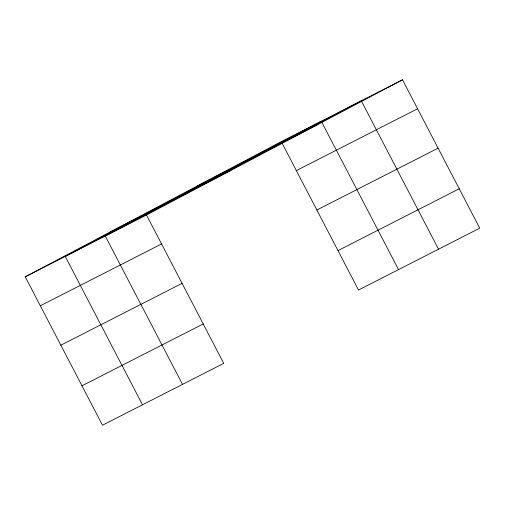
<?xml version="1.0" encoding="UTF-8"?>
<svg xmlns="http://www.w3.org/2000/svg" width="505" height="505" viewBox="0 0 505 505"><rect width="100%" height="100%" fill="white"/><g stroke="black" fill="none" stroke-linecap="round" stroke-linejoin="round"><path stroke-width="0.76" d="M25.25 276.828L146.488 214.985L223.728 363.366L102.49 425.204L25.25 276.828L281.272 141.634L402.51 79.796L479.75 228.172L358.512 290.015L281.272 141.634M321.281 121.225L65.259 256.42L142.498 404.802M146.488 214.985L402.51 79.796M196.786 186.25L318.024 124.407M109.736 232.218L230.974 170.374M296.347 170.602L417.584 108.758M40.331 305.79L161.568 243.953M316.862 210.004L438.1 148.161M60.84 345.199L182.084 283.356M337.997 250.606L459.234 188.763M81.974 385.801L203.218 323.958M438.529 249.199L361.29 100.817L105.267 236.012L182.507 384.393M321.641 121.92L398.521 269.607"/></g></svg>
